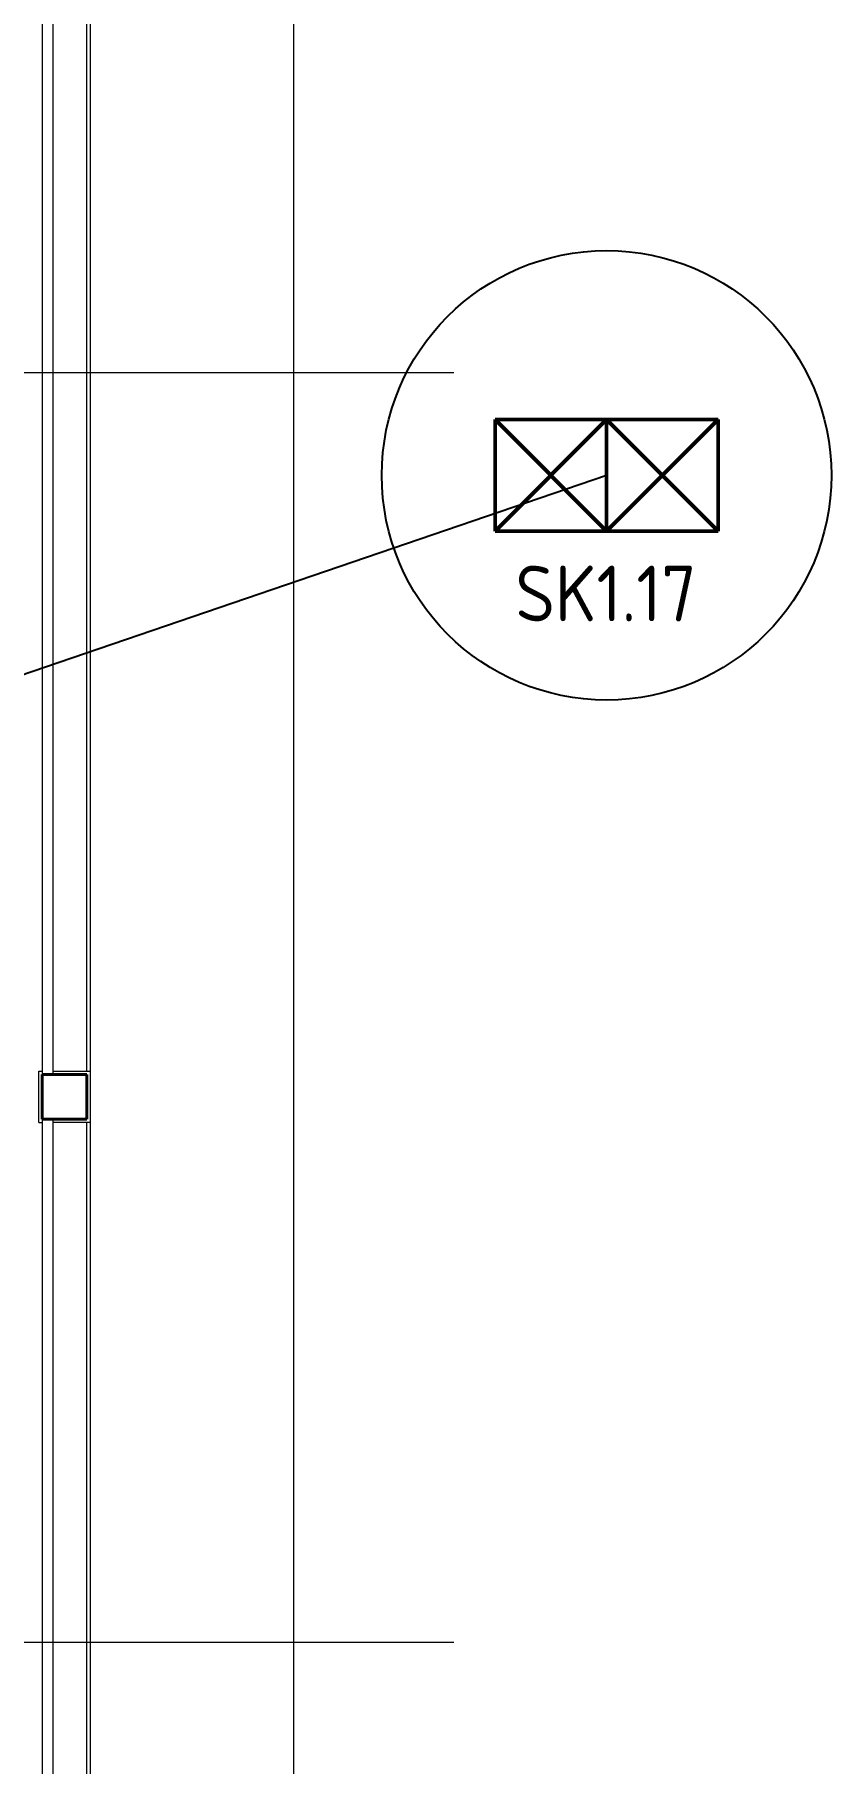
# Model space of a CAD drawing. Header units: millimetres. Extents: x -325553 to 627452, y -28539 to 738858.
# Drawn here: x -1947 to 1628, y 185171 to 192933 of the extents above; entities that cross this region are included whole.
import ezdxf

# ---------------------------------------------------------------- set-up
doc = ezdxf.new("R2010")
doc.units = ezdxf.units.MM
doc.set_wipeout_variables(frame=1)
doc.linetypes.add('ADSK_Линия сетки', pattern=[25, 20, -2.5, 0, -2.5])
doc.linetypes.add('ADSK_Сверху', pattern=[450, 300, -150])
doc.layers.add('000_доп.МДУ', color=7, linetype='Continuous')
doc.layers.add('Стены', color=194, linetype='Continuous')
for name, color, linetype, lineweight in [('Линии', 7, 'Continuous', 9), ('Маркировка Не АУ', 7, 'Continuous', 25), ('Несущие колонны', 252, 'Continuous', 18), ('НО СКУД', 7, 'Continuous', 50), ('Ограждение', 252, 'Continuous', 9), ('Оси', 252, 'Continuous', 9), ('Перекрытие', 252, 'Continuous', 18), ('Стены наружные', 7, 'Continuous', 18)]:
    doc.layers.add(name, color=color, linetype=linetype, lineweight=lineweight)
doc.styles.add('ISOCPEUR', font='isocpeur.ttf', dxfattribs={"width": 0.9, "height": 350})

# ---------------------------------------------------------------- blocks, each defined once
blk = doc.blocks.new('1 этаж')
at = {"layer": 'Линии', "color": 251, "linetype": 'ADSK_Сверху', "ltscale": 100, "true_color": 0x636466}
blk.add_line((-1525.1, 10756.3), (-1525.1, 25558.3), dxfattribs=at)
at = {"layer": 'Несущие колонны', "color": 251, "lineweight": 40, "true_color": 0x636466}
for p, q in [((-2453.8, 18006.3), (-2653.8, 18006.3)), ((-2653.8, 18006.3), (-2653.8, 17806.3)), ((-2653.8, 18006.3), (-2453.8, 18006.3)), ((-2653.8, 17806.3), (-2653.8, 18006.3)), ((-2453.8, 17806.3), (-2453.8, 18006.3)), ((-2453.8, 18006.3), (-2453.8, 17806.3)), ((-2653.8, 17806.3), (-2453.8, 17806.3)), ((-2453.8, 17806.3), (-2653.8, 17806.3))]:
    blk.add_line(p, q, dxfattribs=at)
at = {"layer": 'Ограждение', "color": 251, "true_color": 0x636466}
for p, q in [((-2653.8, 23606.3), (-2653.8, 18006.3)), ((-2603.8, 18006.3), (-2603.8, 23606.3)), ((-2653.8, 17806.3), (-2653.8, 13286.3)), ((-2603.8, 13286.3), (-2603.8, 17806.3))]:
    blk.add_line(p, q, dxfattribs=at)
at = {"layer": 'Оси', "color": 251, "linetype": 'ADSK_Линия сетки', "ltscale": 100, "true_color": 0x636466}
for p, q in [((-805.8, 21156.3), (-72528.1, 21156.3)), ((-805.8, 15456.3), (-72528.1, 15456.3))]:
    blk.add_line(p, q, dxfattribs=at)
at = {"layer": 'Перекрытие', "color": 251, "ltscale": 100, "true_color": 0x636466}
for p, q in [((-2453.8, 18021.3), (-2453.8, 23591.3)), ((-2453.8, 13301.3), (-2453.8, 17791.3))]:
    blk.add_line(p, q, dxfattribs=at)
at = {"layer": 'Стены наружные', "color": 251, "true_color": 0x636466}
for p, q in [((-2438.8, 23703.6), (-2438.8, 13189.1)), ((-2668.8, 18021.3), (-2653.8, 18021.3)), ((-2668.8, 17791.3), (-2668.8, 18021.3)), ((-2603.8, 18021.3), (-2438.8, 18021.3)), ((-2668.8, 17791.3), (-2653.8, 17791.3)), ((-2438.8, 17791.3), (-2603.8, 17791.3))]:
    blk.add_line(p, q, dxfattribs=at)
blk = doc.blocks.new('тип 3')
at = {"color": 3}
blk.add_wipeout([(-201819.6, 375828), (-202819.6, 375828), (-202819.6, 376328), (-201819.6, 376328)], dxfattribs=at).dxf.layer = 'НО СКУД'
at = {"layer": 'НО СКУД', "color": 3}
for p, q in [((-202819.6, 376328), (-201819.6, 376328)), ((-202819.6, 375828), (-202819.6, 376328)), ((-202319.6, 376328), (-202819.6, 375828)), ((-202319.6, 375828), (-202819.6, 376328)), ((-202319.6, 376328), (-202319.6, 375828)), ((-201819.6, 376328), (-202319.6, 375828)), ((-201819.6, 375828), (-202319.6, 376328)), ((-201819.6, 376328), (-201819.6, 375828)), ((-201819.6, 375828), (-202819.6, 375828))]:
    blk.add_line(p, q, dxfattribs=at)
at = {"layer": 'НО СКУД', "color": 3, "ltscale": 30}
blk.add_line((-201819.6, 376328), (-201819.6, 375828), dxfattribs=at)

msp = doc.modelspace()

# ---------------------------------------------------------------- block references
at = {"layer": '000_доп.МДУ', "color": 7, "lineweight": 0}
msp.add_blockref('1 этаж', (740.6, 170258), dxfattribs=at)

# ---------------------------------------------------------------- next in the draw order: block references
at = {"layer": 'Стены', "color": 1}
msp.add_blockref('тип 3', (202939.1, -185124.1), dxfattribs=at)

# ---------------------------------------------------------------- next in the draw order: texts
at = {"layer": 'Маркировка Не АУ', "insert": (616.7, 190423.6), "char_height": 250, "width": 1035.25, "attachment_point": 5, "style": 'ISOCPEUR', "bg_fill": 3, "box_fill_scale": 1, "bg_fill_color": 256, "bg_fill_transparency": 0}
msp.add_mtext('SK1.17', dxfattribs=at)

# ---------------------------------------------------------------- next in the draw order: linework, layer by layer
at = {"color": 7}
msp.add_lwpolyline([(-3816.5, 189438.6), (619.5, 190954)], dxfattribs=at)
msp.add_circle((619.5, 190954), 1008.8, dxfattribs=at)

doc.saveas('drawing.dxf')
